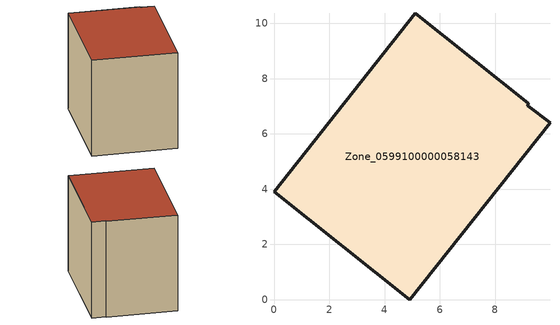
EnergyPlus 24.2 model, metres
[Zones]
Zone_0599100000058143
 floor ground (C_G): 9.21,7.11 9.19,7.02 9.99,6.4 4.92,0 0,3.91 5.12,10.36 z0.54
 wall outside (C_F): 9.21,7.11 5.12,10.36 0,3.91 4.92,0 9.99,6.4 9.19,7.02 9.21,7.11 z0.54:8.07
 roof outside (C_R): 9.19,7.02 9.21,7.11 5.12,10.36 0,3.91 4.92,0 9.99,6.4 z8.07
[BUILDING]
Pand.0599100000058143: North Axis=0; Terrain=City; Loads Convergence Tolerance Value=0.04; Temperature Convergence Tolerance Value=0.4; Solar Distribution=FullExterior; Maximum Number of Warmup Days=25; Minimum Number of Warmup Days=1
[Site:Location]
Rotterdam.The.Hague.AP_ZH_NLD Design_Conditions: Latitude=51.96; Longitude=4.45; Time Zone=1; Elevation=-4.5
[SITE:GROUNDTEMPERATURE:BUILDINGSURFACE]
18, 18, 18, 18, 18, 18, 18, 18, 18, 18, 18, 18
[MATERIAL] Thermal Absorptance=0.9; Solar Absorptance=0.7; Visible Absorptance=0.7
Name | Roughness | Thickness | Conductivity | Density | Specific Heat
G.TC.1965-1974 | MediumSmooth | 0.15 | 0.882353 | 540 | 1210
F.TC.1965-1974 | Rough | 0.3 | 0.697674 | 1920 | 840
R.TC.1965-1974 | MediumRough | 0.2 | 0.232558 | 1500 | 1000
[CONSTRUCTION]
C_G: G.TC.1965-1974
C_F: F.TC.1965-1974
C_R: R.TC.1965-1974
[ZONE]
Zone_0599100000058143: Type=1; Multiplier=1; Ceiling Height=Autocalculate; Volume=Autocalculate; Floor Area=autocalculate; Part of Total Floor Area=Yes
[ZONEINFILTRATION:DESIGNFLOWRATE]
Infil_Zone_0599100000058143: Zone or ZoneList or Space or SpaceList=Zone_0599100000058143; Schedule=AlwaysOn; Design Flow Rate Calculation Method=Flow/Area; Flow Rate per Floor Area=0.003; Constant Term Coefficient=1; Temperature Term Coefficient=0; Velocity Term Coefficient=0; Velocity Squared Term Coefficient=0
[HVACTEMPLATE:ZONE:IDEALLOADSAIRSYSTEM]
Zone_0599100000058143: Maximum Heating Supply Air Temperature=50; Minimum Cooling Supply Air Temperature=13; Maximum Heating Supply Air Humidity Ratio=0.0156; Minimum Cooling Supply Air Humidity Ratio=0.0077; Heating Limit=NoLimit; Cooling Limit=NoLimit; Dehumidification Control Type=ConstantSensibleHeatRatio; Cooling Sensible Heat Ratio=0.7; Dehumidification Setpoint=60; Humidification Control Type=None; Humidification Setpoint=30; Outdoor Air Method=None; Outdoor Air Flow Rate per Person=0.00944; Outdoor Air Flow Rate per Zone Floor Area=0; Outdoor Air Flow Rate per Zone=0; Demand Controlled Ventilation Type=None; Outdoor Air Economizer Type=NoEconomizer; Heat Recovery Type=None; Sensible Heat Recovery Effectiveness=0.7; Latent Heat Recovery Effectiveness=0.65
[ZONECONTROL:THERMOSTAT]
ThermostatControl_Zone_0599100000058143: Zone or ZoneList=Zone_0599100000058143; Control Type Schedule=DualSetpointControlType; Control 1=Thermostat_Zone_0599100000058143; Temperature Difference Between Cutout And Setpoint=0
[THERMOSTATSETPOINT:DUALSETPOINT]
Thermostat_Zone_0599100000058143: Heating Setpoint Temperature Schedule=HeatingSetpoint_Zone_0599100000058143; Cooling Setpoint Temperature Schedule=CoolingSetpoint_Zone_0599100000058143
[SCHEDULE:COMPACT]
HeatingSetpoint_Zone_0599100000058143: Through: 12/31, For: AllDays, Until: 24:00, 21
CoolingSetpoint_Zone_0599100000058143: Through: 12/31, For: AllDays, Until: 24:00, 24
DualSetpointControlType: Through: 12/31, For: AllDays, Until: 24:00, 4
AlwaysOn: Through: 12/31, For: AllDays, Until: 24:00, 1
